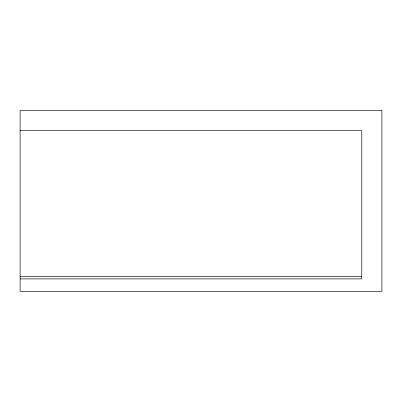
<?xml version="1.0" encoding="UTF-8"?>
<svg xmlns="http://www.w3.org/2000/svg" width="402" height="402" viewBox="0 0 402 402"><rect width="100%" height="100%" fill="white"/><g stroke="black" fill="none" stroke-linecap="round" stroke-linejoin="round"><path stroke-width="0.6" d="M20.1 130.65L361.8 130.65L361.8 278.887L20.1 278.887M20.1 276.375L361.8 276.375M381.9 110.55L20.1 110.55L20.1 291.45L381.9 291.45L381.9 110.55"/></g></svg>
